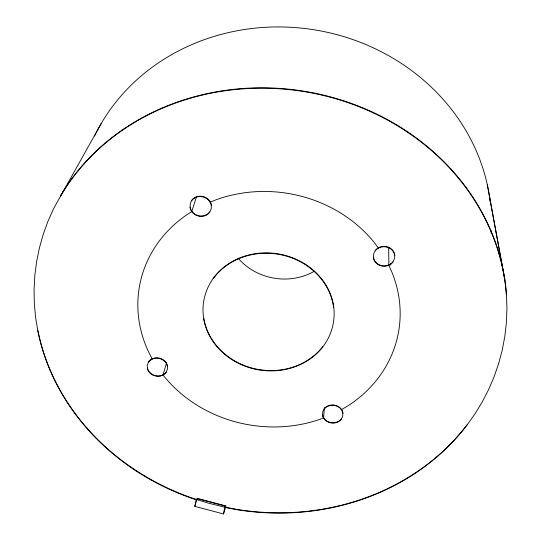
<?xml version="1.0" encoding="UTF-8"?>
<svg xmlns="http://www.w3.org/2000/svg" width="541" height="541" viewBox="0 0 541 541"><rect width="100%" height="100%" fill="white"/><g stroke="black" fill="none" stroke-linecap="round" stroke-linejoin="round"><path stroke-width="0.81" d="M323.619 417.672L324.377 407.616M196.708 499.891L197.14 498.329L225.942 505.943L223.521 513.95L194.794 506.362L196.708 499.891L194.814 499.309A237.053 211.727 9.5 0 1 37.782 330.659L35.564 317.053L34.32 303.325L34.056 289.536L34.8 275.741L36.551 262L39.378 248.021L43.152 234.564L47.939 221.343L53.728 208.42L101.35 123.287M223.521 513.95L224.853 506.511M148.477 362.166L148.552 361.841A10.32 8.994 14.7 0 1 151.73 359.021L152.298 358.737A10.32 8.994 14.7 0 1 167.473 365.763L167.568 368.725L166.27 371.992A10.32 8.994 14.7 0 1 155.74 375.738A10.32 8.994 14.7 0 1 147.382 368.069L147.199 365.439L148.477 362.166A10.32 8.994 14.7 0 1 159.034 358.385A10.32 8.994 14.7 0 1 167.399 366.095M147.382 368.069L147.314 368.401A10.32 8.994 14.7 0 0 155.673 376.063A10.32 8.994 14.7 0 0 166.202 372.316L166.27 371.992M190.128 207.149L190.053 207.507A10.806 9.866 16.1 0 0 191.487 211.206L191.872 211.768A10.806 9.866 16.1 0 0 209.698 212.241L211.233 208.704L211.288 205.472A10.806 9.866 16.1 0 0 210.212 202.341L209.867 201.759A10.806 9.866 16.1 0 0 191.602 200.731L190.31 203.288L190.128 207.149A10.813 9.866 16.1 0 0 191.568 210.848L191.947 211.409A10.813 9.866 16.1 0 0 209.78 211.883M191.602 200.731L191.676 200.373A10.813 9.866 16.1 0 1 209.942 201.401L210.287 201.982A10.813 9.866 16.1 0 1 211.362 205.113L211.288 205.472M194.794 506.362L196.207 499.749M203.774 318.358L203.7 318.696A65.738 58.624 9.5 0 0 253.891 368.881A65.738 58.624 9.5 0 0 322.619 347.079C331.39 335.927 335.609 321.05 333.709 306.936A65.745 58.638 9.5 0 0 283.288 254.912A65.745 58.638 9.5 0 0 213.425 278.128C205.154 289.489 201.184 304.394 203.774 318.358A65.745 58.638 9.5 0 0 253.972 368.549A65.745 58.638 9.5 0 0 322.707 346.747M322.585 414.704L322.504 415.021A10.265 8.906 5.4 0 0 323.437 417.828L323.748 418.355A10.265 8.906 5.4 0 0 341.114 419.444L342.696 416.286L342.859 413.385A10.265 8.906 5.4 0 0 341.628 410.044L341.283 409.537A10.265 8.906 5.4 0 0 324.208 408.955L322.889 411.241L322.585 414.704A10.265 8.906 5.4 0 0 323.525 417.51L323.829 418.031A10.265 8.906 5.4 0 0 341.202 419.119M324.208 408.955L324.296 408.638A10.265 8.906 5.4 0 1 341.364 409.212L341.716 409.72A10.265 8.906 5.4 0 1 342.947 413.067L342.859 413.385M498.721 363.356L502.264 349.986L504.827 336.36L506.396 322.524L506.944 308.539L506.457 294.46A237.073 211.768 9.5 0 0 318.98 94.06A237.073 211.768 9.5 0 0 60.497 195.856M373.446 257.144L373.351 257.496A10.759 9.758 1.7 0 0 388.56 265.361L389.189 265.076A10.759 9.758 1.7 0 0 392.834 262.155L394.538 258.686L394.741 255.514A10.759 9.758 1.7 0 0 378.869 247.9L378.26 248.224A10.759 9.758 1.7 0 0 375.224 250.841L373.804 253.35L373.446 257.144A10.759 9.758 1.7 0 0 388.654 265.009L389.283 264.725A10.759 9.758 1.7 0 0 392.928 261.803M375.224 250.841L375.319 250.49A10.759 9.758 1.7 0 1 378.355 247.866L378.964 247.541A10.759 9.758 1.7 0 1 394.835 255.163L394.741 255.514M163.084 374.791L166.642 362.639M498.613 363.687L494.116 376.732L488.699 389.405L482.396 401.659L475.235 413.452L467.262 424.746A237.053 211.727 9.5 0 1 237.33 509.778L225.475 507.539M191.825 211.233L196.525 196.789M210.097 202.158L216.285 199.703A131.537 117.343 9.5 0 1 374.602 242.929L378.47 248.109M191.751 211.592L186.307 215.108A131.537 117.343 9.5 0 0 149.451 353.652L152.231 359.068M341.391 409.699L346.761 406.562A131.537 117.343 9.5 0 0 391.393 270.973L388.742 265.279M323.538 417.997L317.587 420.127A131.537 117.343 9.5 0 1 167.047 379.85L163.017 375.116M197.073 498.633L225.868 506.248M487.313 184.745L502.346 266.287M489.619 197.296L504.922 280.353M388.695 247.196L388.837 264.928M213.343 278.473A65.738 58.624 9.5 0 1 283.207 255.264A65.738 58.624 9.5 0 1 333.621 307.281M467.356 424.421A237.073 211.768 9.5 0 1 237.404 509.473L223.041 506.768L208.846 503.272L194.888 499.005A237.073 211.768 9.5 0 1 37.843 330.321M60.436 196.214A237.053 211.727 9.5 0 1 318.892 94.445A237.053 211.727 9.5 0 1 506.349 294.804M390.994 263.67A115.219 105.292 9.5 0 1 390.406 265.083M314.307 271.257A57.596 52.612 9.5 0 1 238.067 258.125M94.56 136.021A207.595 189.877 9.5 0 1 95.304 134.499M95.656 133.789A207.595 189.877 9.5 0 1 316.918 30.255A207.595 189.877 9.5 0 1 490.241 202.023M491.296 230.865A207.595 189.877 9.5 0 1 491.16 233.36"/></g></svg>
